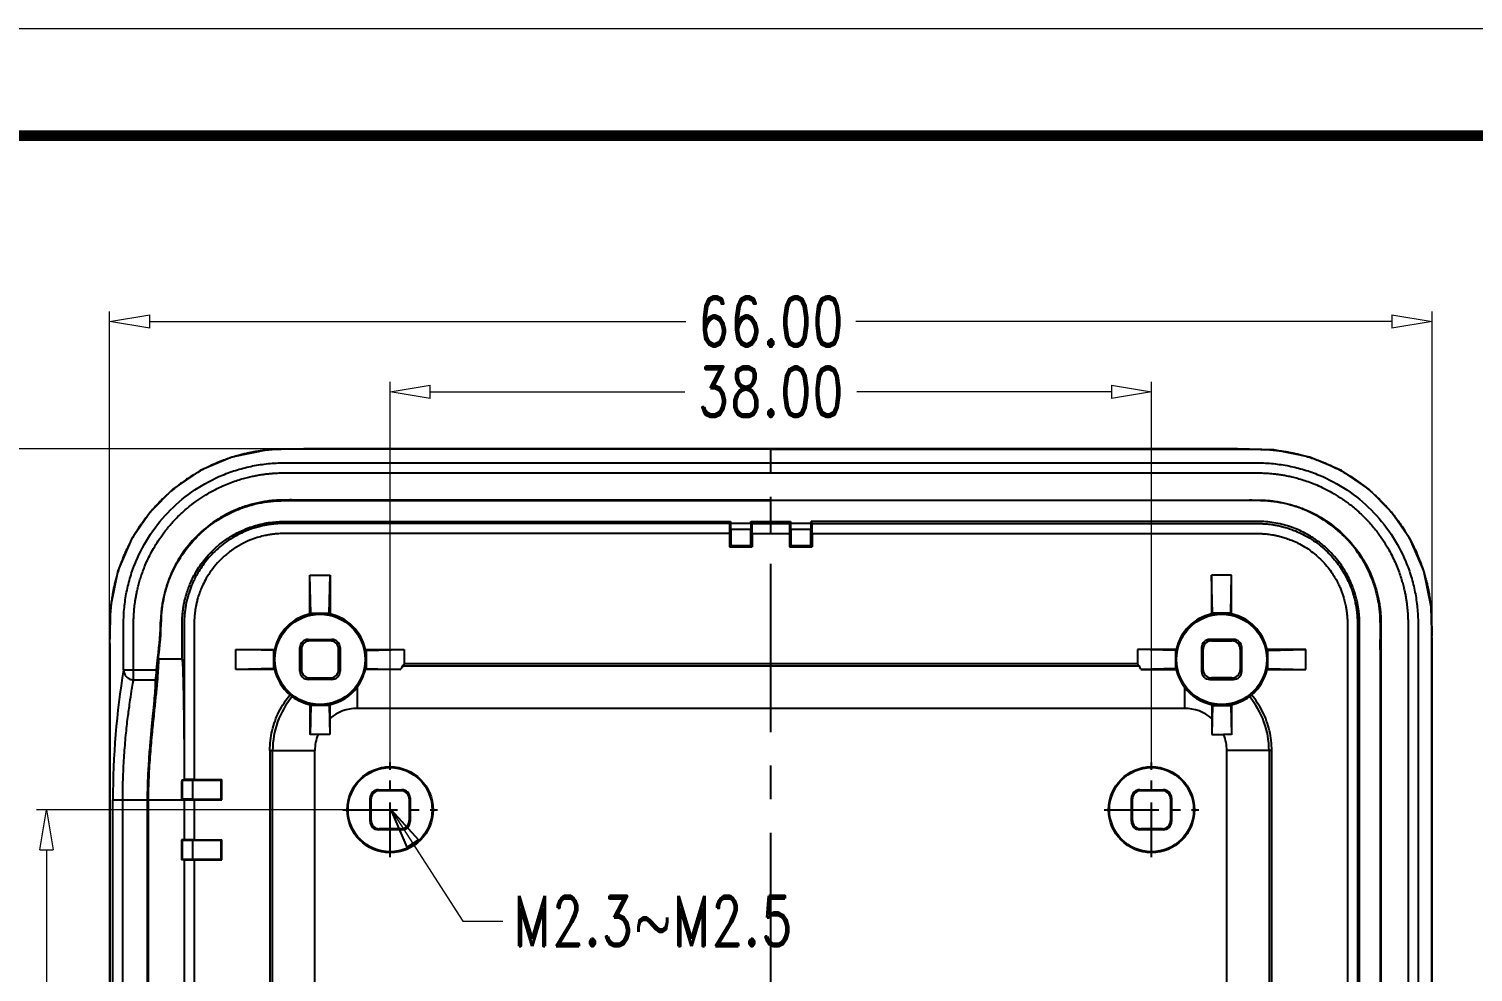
# Model space of a CAD drawing. Header units: millimetres. Extents: x 1884 to 2552, y 611 to 826.
# Drawn here: x 2024.7 to 2096.7, y 778.9 to 826 of the extents above; entities that cross this region are included whole.
import ezdxf

# ---------------------------------------------------------------- set-up
doc = ezdxf.new("R2010")
doc.units = ezdxf.units.MM
doc.linetypes.add('CENTER', pattern=[50.8, 31.75, -6.35, 6.35, -6.35])
doc.layers.add('dim', color=82, linetype='Continuous', lineweight=9)
doc.layers.add('from', color=7, linetype='Continuous', lineweight=13)
doc.styles.add('ROMAND', font='romand.shx', dxfattribs={"width": 0.75, "bigfont": 'gbcbig.shx'})
doc.dimstyles.new('YanXiu', dxfattribs={"dimtxt": 2.5, "dimasz": 2.2, "dimexe": 1, "dimexo": 0, "dimgap": 0.66, "dimtad": 0, "dimzin": 1, "dimdsep": 46, "dimtxsty": 'ROMAND', "dimblk": 'CLOSEDBLANK', "dimcen": 0, "dimclrd": 3, "dimclre": 3, "dimclrt": 7, "dimazin": 0, "dimtfac": 1, "dimtofl": 0, "dimtmove": 0, "dimatfit": 3, "dimldrblk": 'CLOSEDBLANK', "dimfxl": 1, "dimlwd": 5, "dimlwe": 5, "dimarcsym": 0})

# ---------------------------------------------------------------- blocks, each defined once
blk = doc.blocks.new('_ClosedBlank')
at = {"color": 0, "linetype": 'ByBlock', "lineweight": -2}
for p, q in [((-1, 0.167), (0, 0)), ((-1, 0.167), (-1, -0.167)), ((0, 0), (-1, -0.167))]:
    blk.add_line(p, q, dxfattribs=at)
blk = doc.blocks.new('*D29')
at = {"layer": 'Defpoints', "color": 0}
for p in [(3941.123, 788.222), (3926.326, 716.222), (3941.123, 716.222)]:
    blk.add_point(p, dxfattribs=at)
at = {"layer": 'dim', "color": 3, "lineweight": 5}
for p, q in [((3941.123, 788.222), (3925.826, 788.222)), ((3926.326, 786.222), (3926.326, 756.516)), ((3926.326, 718.222), (3926.326, 747.928)), ((3941.123, 716.222), (3925.826, 716.222))]:
    blk.add_line(p, q, dxfattribs=at)
at = {"layer": 'dim', "color": 3, "lineweight": 5, "xscale": 2, "yscale": 2, "zscale": 2}
for p, rotation in [((3926.326, 788.222), 90), ((3926.326, 716.222), 270)]:
    blk.add_blockref('_ClosedBlank', p, dxfattribs=dict(at, rotation=rotation))
at = {"layer": 'dim', "color": 7, "insert": (3926.326, 752.222), "char_height": 2.5, "attachment_point": 5, "rotation": 90, "style": 'ROMAND'}
blk.add_mtext('72.00', dxfattribs=at)
blk = doc.blocks.new('*D30')
at = {"layer": 'Defpoints', "color": 0}
for p in [(3939.182, 806.222), (3922.826, 698.222), (3939.182, 698.222)]:
    blk.add_point(p, dxfattribs=at)
at = {"layer": 'dim', "color": 3, "lineweight": 5}
for p, q in [((3939.182, 806.222), (3922.326, 806.222)), ((3922.826, 804.222), (3922.826, 757.275)), ((3922.826, 700.222), (3922.826, 747.169)), ((3939.182, 698.222), (3922.326, 698.222))]:
    blk.add_line(p, q, dxfattribs=at)
at = {"layer": 'dim', "color": 3, "lineweight": 5, "xscale": 2, "yscale": 2, "zscale": 2}
for p, rotation in [((3922.826, 806.222), 90), ((3922.826, 698.222), 270)]:
    blk.add_blockref('_ClosedBlank', p, dxfattribs=dict(at, rotation=rotation))
at = {"layer": 'dim', "color": 7, "insert": (3922.826, 752.222), "char_height": 2.5, "attachment_point": 5, "rotation": 90, "style": 'ROMAND'}
blk.add_mtext('108.00', dxfattribs=at)
blk = doc.blocks.new('*D31')
at = {"layer": 'Defpoints', "color": 0}
for p in [(3981.481, 809.076), (3943.481, 790.58), (3981.481, 790.58)]:
    blk.add_point(p, dxfattribs=at)
at = {"layer": 'dim', "color": 3, "lineweight": 5}
for p, q in [((3943.481, 790.58), (3943.481, 809.576)), ((3981.481, 790.58), (3981.481, 809.576)), ((3945.481, 809.076), (3958.187, 809.076)), ((3979.481, 809.076), (3966.775, 809.076))]:
    blk.add_line(p, q, dxfattribs=at)
at = {"layer": 'dim', "color": 3, "lineweight": 5, "xscale": 2, "yscale": 2, "zscale": 2, "rotation": 180}
blk.add_blockref('_ClosedBlank', (3943.481, 809.076), dxfattribs=at)
at = {"layer": 'dim', "color": 3, "lineweight": 5, "xscale": 2, "yscale": 2, "zscale": 2}
blk.add_blockref('_ClosedBlank', (3981.481, 809.076), dxfattribs=at)
at = {"layer": 'dim', "color": 7, "insert": (3962.481, 809.076), "char_height": 2.5, "attachment_point": 5, "style": 'ROMAND'}
blk.add_mtext('38.00', dxfattribs=at)
blk = doc.blocks.new('*D32')
at = {"layer": 'Defpoints', "color": 0}
for p in [(3995.481, 812.576), (3929.481, 796.521), (3995.481, 796.521)]:
    blk.add_point(p, dxfattribs=at)
at = {"layer": 'dim', "color": 3, "lineweight": 5}
for p, q in [((3929.481, 796.521), (3929.481, 813.076)), ((3995.481, 796.521), (3995.481, 813.076)), ((3931.481, 812.576), (3958.231, 812.576)), ((3993.481, 812.576), (3966.731, 812.576))]:
    blk.add_line(p, q, dxfattribs=at)
at = {"layer": 'dim', "color": 3, "lineweight": 5, "xscale": 2, "yscale": 2, "zscale": 2, "rotation": 180}
blk.add_blockref('_ClosedBlank', (3929.481, 812.576), dxfattribs=at)
at = {"layer": 'dim', "color": 3, "lineweight": 5, "xscale": 2, "yscale": 2, "zscale": 2}
blk.add_blockref('_ClosedBlank', (3995.481, 812.576), dxfattribs=at)
at = {"layer": 'dim', "color": 7, "insert": (3962.481, 812.576), "char_height": 2.5, "attachment_point": 5, "style": 'ROMAND'}
blk.add_mtext('66.00', dxfattribs=at)
blk = doc.blocks.new('*u33')
at = {"color": 7, "linetype": 'Continuous'}
for p, q in [((-23.299, 53.981), (-23.477, 53.981)), ((23.299, 54), (-23.299, 54)), ((-23.299, 54), (-23.299, 53.981)), ((0, 54), (0, 53.981)), ((0, 52.803), (0, 53.981)), ((23.299, 54), (23.299, 53.981)), ((23.299, 53.981), (23.477, 53.981)), ((0, 51.42), (0, 51.45)), ((-2.065, 49.778), (-2.065, 49.114)), ((-2.01, 50.38), (-2.061, 50.278)), ((-2.01, 50.38), (-2.01, 50.3)), ((-2.01, 50.3), (-0.99, 50.3)), ((-2.003, 50.285), (-2.01, 50.3)), ((-0.997, 50.285), (-2.003, 50.285)), ((-2, 49.98), (-2.003, 50.285)), ((-1, 49.98), (-2, 49.98)), ((-2, 49.98), (-2, 49.18)), ((-0.997, 50.285), (-1, 49.98)), ((-1, 49.18), (-1, 49.98)), ((-0.997, 50.285), (-0.99, 50.3)), ((-0.99, 50.38), (0.99, 50.38)), ((-0.939, 50.278), (-0.99, 50.38)), ((-0.99, 50.3), (-0.99, 50.38)), ((-0.939, 50.278), (0.939, 50.278)), ((-0.935, 49.778), (0.935, 49.778)), ((-0.935, 49.778), (-0.935, 49.114)), ((0, 49.778), (0, 50.38)), ((0.935, 49.778), (0.935, 49.114)), ((0.99, 50.38), (0.939, 50.278)), ((0.99, 50.38), (0.99, 50.3)), ((0.99, 50.3), (2.01, 50.3)), ((0.997, 50.285), (0.99, 50.3)), ((2.003, 50.285), (0.997, 50.285)), ((1, 49.98), (0.997, 50.285)), ((2, 49.98), (1, 49.98)), ((1, 49.98), (1, 49.18)), ((2.003, 50.285), (2, 49.98)), ((2, 49.18), (2, 49.98)), ((2.003, 50.285), (2.01, 50.3)), ((2.061, 50.278), (2.01, 50.38)), ((2.01, 50.3), (2.01, 50.38)), ((2.065, 49.778), (2.065, 49.114)), ((-2, 49.18), (-2.065, 49.114)), ((-2.065, 49.114), (-0.935, 49.114)), ((-2, 49.18), (-1, 49.18)), ((-1, 49.18), (-0.935, 49.114)), ((1, 49.18), (0.935, 49.114)), ((0.935, 49.114), (2.065, 49.114)), ((1, 49.18), (2, 49.18)), ((2, 49.18), (2.065, 49.114)), ((-23, 47.694), (-22, 47.694)), ((-23, 45.767), (-23, 47.694)), ((-22.952, 45.8), (-23, 47.694)), ((-22.048, 45.8), (-22, 47.694)), ((-22, 47.694), (-22, 45.767)), ((23, 47.694), (22, 47.694)), ((22, 47.694), (22, 45.767)), ((22.048, 45.8), (22, 47.694)), ((22.952, 45.8), (23, 47.694)), ((23, 45.767), (23, 47.694)), ((-22.952, 45.8), (-22.048, 45.8)), ((-22.952, 45.728), (-22.952, 45.8)), ((-22.048, 45.8), (-22.048, 45.728)), ((22.952, 45.8), (22.048, 45.8)), ((22.048, 45.8), (22.048, 45.728)), ((22.952, 45.728), (22.952, 45.8)), ((-33, 44.299), (-32.981, 44.299)), ((-33, 44.299), (-33, -44.299)), ((-26.694, 44), (-24.767, 44)), ((-24.8, 43.952), (-26.694, 44)), ((-26.694, 43), (-26.694, 44)), ((-23.5, 44.089), (-23.424, 44.013)), ((-23.5, 42.911), (-23.5, 44.089)), ((-23.424, 44.013), (-23.424, 42.987)), ((-23.089, 44.5), (-21.911, 44.5)), ((-23.089, 44.5), (-23.013, 44.424)), ((-21.987, 44.424), (-23.013, 44.424)), ((-21.987, 44.424), (-21.911, 44.5)), ((-21.576, 44.013), (-21.5, 44.089)), ((-21.576, 42.987), (-21.576, 44.013)), ((-21.5, 44.089), (-21.5, 42.911)), ((-20.233, 44), (-18.306, 44)), ((-20.2, 43.952), (-18.306, 44)), ((-18.306, 44), (-18.306, 43.3)), ((20.2, 43.952), (18.306, 44)), ((20.233, 44), (18.306, 44)), ((18.306, 44), (18.306, 43.3)), ((21.576, 44.013), (21.5, 44.089)), ((21.5, 44.089), (21.5, 42.911)), ((21.576, 42.987), (21.576, 44.013)), ((21.987, 44.424), (21.911, 44.5)), ((23.089, 44.5), (21.911, 44.5)), ((21.987, 44.424), (23.013, 44.424)), ((23.089, 44.5), (23.013, 44.424)), ((23.5, 44.089), (23.424, 44.013)), ((23.424, 44.013), (23.424, 42.987)), ((23.5, 42.911), (23.5, 44.089)), ((26.694, 44), (24.767, 44)), ((24.8, 43.952), (26.694, 44)), ((26.694, 43), (26.694, 44)), ((33, 44.299), (32.981, 44.299)), ((33, -44.299), (33, 44.299)), ((-29.38, 43.506), (-30.568, 43.506)), ((-24.8, 43.952), (-24.728, 43.952)), ((-24.8, 43.048), (-24.8, 43.952)), ((-20.272, 43.952), (-20.2, 43.952)), ((-20.2, 43.952), (-20.2, 43.048)), ((-18.306, 43.3), (18.306, 43.3)), ((0, 43.164), (0, 43.3)), ((20.272, 43.952), (20.2, 43.952)), ((20.2, 43.952), (20.2, 43.048)), ((24.8, 43.952), (24.728, 43.952)), ((24.8, 43.048), (24.8, 43.952)), ((-32.303, 42.981), (-30.661, 42.981)), ((-31.803, 42.482), (-31.803, 42.981)), ((-24.8, 43.048), (-26.694, 43)), ((-24.767, 43), (-26.694, 43)), ((-24.728, 43.048), (-24.8, 43.048)), ((-23.424, 42.987), (-23.5, 42.911)), ((-23.013, 42.576), (-23.089, 42.5)), ((-23.013, 42.576), (-21.987, 42.576)), ((-21.987, 42.576), (-21.911, 42.5)), ((-21.576, 42.987), (-21.5, 42.911)), ((-20.2, 43.048), (-20.272, 43.048)), ((-18.461, 43.004), (-20.236, 43.004)), ((-20.2, 43.048), (-18.461, 43.004)), ((-18.395, 43.164), (-18.309, 43.164)), ((18.395, 43.164), (-18.309, 43.164)), ((20.2, 43.048), (18.461, 43.004)), ((18.461, 43.004), (20.236, 43.004)), ((20.2, 43.048), (20.272, 43.048)), ((21.576, 42.987), (21.5, 42.911)), ((21.987, 42.576), (21.911, 42.5)), ((23.013, 42.576), (21.987, 42.576)), ((23.013, 42.576), (23.089, 42.5)), ((23.424, 42.987), (23.5, 42.911)), ((24.728, 43.048), (24.8, 43.048)), ((24.767, 43), (26.694, 43)), ((24.8, 43.048), (26.694, 43)), ((-31.803, 42.482), (-30.711, 42.482)), ((-21.911, 42.5), (-23.089, 42.5)), ((-20.65, 42.113), (-20.65, 41.058)), ((20.65, 42.113), (20.65, 41.058)), ((21.911, 42.5), (23.089, 42.5)), ((-22.952, 41.272), (-22.991, 41.24)), ((-22.952, 41.2), (-22.989, 39.745)), ((-22.952, 41.2), (-22.952, 41.272)), ((-22.048, 41.2), (-22.952, 41.2)), ((-22.011, 41.242), (-22.048, 41.272)), ((-22.048, 41.272), (-22.048, 41.2)), ((-22.048, 41.2), (-22.011, 39.754)), ((22.011, 41.242), (22.048, 41.272)), ((22.048, 41.2), (22.011, 39.754)), ((22.048, 41.272), (22.048, 41.2)), ((22.048, 41.2), (22.952, 41.2)), ((22.952, 41.272), (22.991, 41.24)), ((22.952, 41.2), (22.952, 41.272)), ((22.952, 41.2), (22.989, 39.745)), ((-22.011, 40.559), (-22.011, 39.754)), ((20.65, 41.058), (-20.65, 41.058)), ((22.011, 40.559), (22.011, 39.754)), ((-22.011, 39.754), (-22.598, 39.754)), ((22.011, 39.754), (22.598, 39.754)), ((-25, 38.95), (-22.758, 38.95)), ((-25, 38.95), (-25, -38.95)), ((-24.864, -38.95), (-24.864, 38.95)), ((-22.758, -38.95), (-22.758, 38.95)), ((25, 38.95), (22.758, 38.95)), ((22.758, -38.95), (22.758, 38.95)), ((24.864, 38.95), (24.864, -38.95)), ((25, -38.95), (25, 38.95)), ((-29.403, 37.499), (-29.277, 37.499)), ((-29.379, 37.474), (-29.403, 37.499)), ((-28.778, 37.507), (-27.398, 37.507)), ((-27.44, 37.465), (-27.398, 37.507)), ((-27.398, 36.493), (-27.398, 37.507)), ((-29.379, 37.474), (-28.87, 37.465)), ((-29.379, 37.474), (-29.379, 36.526)), ((-27.44, 37.465), (-28.87, 37.465)), ((-28.87, 37.465), (-28.87, 36.535)), ((-27.44, 36.535), (-27.44, 37.465)), ((-19.589, 37), (-18.411, 37)), ((-19.541, 36.952), (-19.589, 37)), ((-19.541, 36.952), (-18.459, 36.952)), ((-18.459, 36.952), (-18.411, 37)), ((18.459, 36.952), (18.411, 37)), ((18.411, 37), (19.589, 37)), ((18.459, 36.952), (19.541, 36.952)), ((19.541, 36.952), (19.589, 37)), ((-32.837, -36.5), (-32.837, 36.5)), ((-32.837, 36.5), (-29.268, 36.5)), ((-32.344, -36.5), (-32.344, 36.5)), ((-31.105, -36.5), (-31.105, 36.5)), ((-31.076, 36.5), (-31.076, -36.5)), ((-29.379, 36.526), (-29.405, 36.5)), ((-28.87, 36.535), (-29.379, 36.526)), ((-29.268, 34.5), (-29.268, 36.5)), ((-28.87, 36.535), (-27.44, 36.535)), ((-28.778, 36.493), (-28.778, 34.507)), ((-28.778, 36.493), (-27.398, 36.493)), ((-27.44, 36.535), (-27.398, 36.493)), ((-19.952, 36.541), (-20, 36.589)), ((-20, 35.411), (-20, 36.589)), ((-19.952, 35.459), (-19.952, 36.541)), ((-18.048, 36.541), (-18, 36.589)), ((-18.048, 36.541), (-18.048, 35.459)), ((-18, 36.589), (-18, 35.411)), ((18.048, 36.541), (18, 36.589)), ((18, 35.411), (18, 36.589)), ((18.048, 35.459), (18.048, 36.541)), ((19.952, 36.541), (20, 36.589)), ((19.952, 36.541), (19.952, 35.459)), ((20, 36.589), (20, 35.411)), ((-19.952, 35.459), (-20, 35.411)), ((-18.048, 35.459), (-18, 35.411)), ((18.048, 35.459), (18, 35.411)), ((19.952, 35.459), (20, 35.411)), ((-19.541, 35.048), (-19.589, 35)), ((-18.411, 35), (-19.589, 35)), ((-18.459, 35.048), (-19.541, 35.048)), ((-18.459, 35.048), (-18.411, 35)), ((18.459, 35.048), (18.411, 35)), ((19.589, 35), (18.411, 35)), ((19.541, 35.048), (18.459, 35.048)), ((19.541, 35.048), (19.589, 35)), ((-29.268, 34.5), (-29.405, 34.5)), ((-29.379, 34.474), (-29.405, 34.5)), ((-29.405, 34.5), (-29.405, 33.5)), ((-29.379, 34.474), (-28.87, 34.465)), ((-29.379, 34.474), (-29.379, 33.526)), ((-27.44, 34.465), (-28.87, 34.465)), ((-28.87, 34.465), (-28.87, 33.535)), ((-28.778, 34.507), (-27.398, 34.507)), ((-27.44, 34.465), (-27.398, 34.507)), ((-27.44, 33.535), (-27.44, 34.465)), ((-27.398, 33.493), (-27.398, 34.507)), ((-29.379, 33.526), (-29.405, 33.5)), ((-29.268, 33.5), (-29.405, 33.5)), ((-28.87, 33.535), (-29.379, 33.526)), ((-29.268, 2), (-29.268, 33.5)), ((-28.87, 33.535), (-27.44, 33.535)), ((-28.778, 33.493), (-28.778, 2.007)), ((-28.778, 33.493), (-27.398, 33.493)), ((-27.44, 33.535), (-27.398, 33.493))]:
    blk.add_line(p, q, dxfattribs=at)
at = {"color": 1, "linetype": 'CENTER', "ltscale": 0.263997}
blk.add_line((0, -54), (0, 54), dxfattribs=at)
at = {"color": 1, "linetype": 'CENTER', "ltscale": 0.085745}
for p, q in [((-19, 33.642), (-19, 38.358)), ((19, 33.642), (19, 38.358)), ((-21.358, 36), (-16.642, 36)), ((16.642, 36), (21.358, 36))]:
    blk.add_line(p, q, dxfattribs=at)
at = {"color": 7, "linetype": 'Continuous'}
for points in [[(-23.299, 54), (-25.102, 53.96), (-26.905, 53.594), (-28.481, 52.918), (-29.839, 51.995), (-30.984, 50.851), (-31.911, 49.495), (-32.589, 47.921), (-32.958, 46.118), (-33, 44.299)], [(33, 44.299), (32.958, 46.118), (32.589, 47.921), (31.911, 49.495), (30.984, 50.851), (29.839, 51.995), (28.481, 52.918), (26.905, 53.594), (25.102, 53.96), (23.299, 54)]]:
    blk.add_lwpolyline(points, dxfattribs=at)
for centre, radius in [((-22.5, 43.5), 2.25), ((22.5, 43.5), 2.25), ((-19, 36), 2.144), ((-19, 36), 2.1), ((19, 36), 2.144), ((19, 36), 2.1)]:
    blk.add_circle(centre, radius, dxfattribs=at)
for centre, radius, start, end in [((-50.428, 46.032), 19.989, 353.01088, 358.44395), ((-50.408, 46.021), 19.998, 352.77485, 358.46531), ((-22.5, 43.5), 2.322, 102.43738, 167.56262), ((-27.563, 40.088), 7.285, 50.73454, 51.22043), ((-22.5, 43.5), 2.274, 78.53274, 101.46726), ((-17.421, 40.068), 7.311, 128.78042, 129.26462), ((-22.5, 43.5), 2.322, 12.43738, 77.56262), ((22.5, 43.5), 2.322, 102.43738, 167.56262), ((17.421, 40.068), 7.311, 50.73538, 51.21958), ((22.5, 43.5), 2.274, 78.53274, 101.46726), ((27.563, 40.088), 7.285, 128.77957, 129.26546), ((22.5, 43.5), 2.322, 12.43738, 77.56262), ((-133.22, 44.335), 100.239, 359.97938, 0.09856), ((-19.068, 48.579), 7.311, 218.78042, 219.26462), ((-25.912, 48.563), 7.285, 320.73454, 321.22043), ((25.912, 48.563), 7.285, 218.77957, 219.26546), ((19.068, 48.579), 7.311, 320.73538, 321.21958), ((133.22, 44.335), 100.239, 179.90144, 180.02062), ((-107.262, 52.369), 77.174, 353.01264, 353.47562), ((-22.5, 43.5), 2.274, 168.53274, 191.46726), ((-22.5, 43.5), 2.274, 348.53274, 11.46726), ((22.5, 43.5), 2.274, 168.53274, 191.46726), ((22.5, 43.5), 2.274, 348.53274, 11.46726), ((7.397, 36.445), 40.234, 170.65131, 179.92119), ((-19.088, 38.437), 7.285, 140.73454, 141.22043), ((-22.5, 43.5), 2.322, 192.43738, 229.8056), ((-22.523, 43.525), 2.345, 322.99, 347.16683), ((-25.924, 38.428), 7.3, 38.81942, 39.26489), ((25.924, 38.428), 7.3, 140.73511, 141.18058), ((22.523, 43.525), 2.345, 192.83317, 217.01), ((22.5, 43.5), 2.322, 310.1944, 347.56262), ((19.088, 38.437), 7.285, 38.77957, 39.26546), ((-22.504, 43.51), 2.322, 282.27208, 323.0055), ((22.504, 43.51), 2.322, 216.9945, 257.72792), ((-20.65, 38.95), 4.214, 140.26415, 180), ((-22.496, 43.547), 2.359, 233.77236, 257.89352), ((-566.016, 39.719), 543.027, 0.00277, 0.1605), ((-22.5, 43.5), 2.274, 258.53274, 281.46726), ((22.5, 43.5), 2.274, 258.53274, 281.46726), ((566.016, 39.719), 543.027, 179.8395, 179.99723), ((22.496, 43.547), 2.359, 282.10647, 306.22764), ((20.65, 38.95), 4.214, 0, 39.73585), ((-20.65, 38.95), 2.108, 90, 130.23356), ((20.65, 38.95), 2.108, 49.76644, 90), ((-22.6, 30.961), 8.793, 89.98651, 92.53218), ((-20.65, 38.95), 2.108, 157.57883, 180), ((20.65, 38.95), 2.108, 0, 22.42117), ((22.6, 30.961), 8.793, 87.46782, 90.01349), ((-4.099, 37.713), 25.179, 180.17765, 180.48718)]:
    blk.add_arc(centre, radius, start, end, dxfattribs=at)
for centre, major_axis, ratio, start_param, end_param in [((-23.088, 44.088), (-0.291, 0.291), 0.999924, -0.78536, 0.78536), ((-23.013, 44.013), (-0.291, 0.291), 0.999924, -0.78536, 0.78536), ((-21.987, 44.013), (0.291, 0.291), 0.999924, -0.78536, 0.78536), ((-21.912, 44.088), (-0.291, -0.291), 0.999924, 2.356233, 3.926953), ((21.912, 44.088), (-0.291, 0.291), 0.999924, -0.78536, 0.78536), ((21.987, 44.013), (0.291, -0.291), 0.999924, 2.356233, 3.926953), ((23.013, 44.013), (0.291, 0.291), 0.999924, -0.78536, 0.78536), ((23.088, 44.088), (0.291, 0.291), 0.999924, -0.78536, 0.78536), ((-23.088, 42.912), (0.291, 0.291), 0.999924, 2.356233, 3.926953), ((-23.013, 42.987), (0.291, 0.291), 0.999924, -3.926953, -2.356233), ((-21.987, 42.987), (-0.291, 0.291), 0.999924, -3.926953, -2.356233), ((-21.912, 42.912), (-0.291, 0.291), 0.999924, 2.356233, 3.926953), ((-17.841, 41.058), (0, 2.65), 0.344328, 0.652125, 0.745959), ((17.841, 41.058), (0, 2.65), 0.344328, -0.745959, -0.652125), ((21.912, 42.912), (0.291, 0.291), 0.999924, -3.926953, -2.356233), ((21.987, 42.987), (0.291, 0.291), 0.999924, 2.356233, 3.926953), ((23.013, 42.987), (-0.291, 0.291), 0.999924, 2.356233, 3.926953), ((23.088, 42.912), (-0.291, 0.291), 0.999924, -3.926953, -2.356233), ((-29.281, 36.5), (0, 7.1), 0.017455, 1.429657, 1.570796), ((-19.588, 36.588), (-0.291, 0.291), 0.999924, -0.78536, 0.78536), ((-19.54, 36.54), (0.291, -0.291), 0.999924, 2.356233, 3.926953), ((-18.46, 36.54), (-0.291, -0.291), 0.999924, 2.356233, 3.926953), ((-18.412, 36.588), (0.291, 0.291), 0.999924, -0.78536, 0.78536), ((18.412, 36.588), (-0.291, 0.291), 0.999924, -0.78536, 0.78536), ((18.46, 36.54), (0.291, -0.291), 0.999924, 2.356233, 3.926953), ((19.54, 36.54), (-0.291, -0.291), 0.999924, 2.356233, 3.926953), ((19.588, 36.588), (0.291, 0.291), 0.999924, -0.78536, 0.78536), ((-19.588, 35.412), (0.291, 0.291), 0.999924, -3.926953, -2.356233), ((-19.54, 35.46), (0.291, 0.291), 0.999924, 2.356233, 3.926953), ((-18.46, 35.46), (-0.291, 0.291), 0.999924, 2.356233, 3.926953), ((-18.412, 35.412), (-0.291, 0.291), 0.999924, -3.926953, -2.356233), ((18.412, 35.412), (0.291, 0.291), 0.999924, -3.926953, -2.356233), ((18.46, 35.46), (0.291, 0.291), 0.999924, 2.356233, 3.926953), ((19.54, 35.46), (-0.291, 0.291), 0.999924, 2.356233, 3.926953), ((19.588, 35.412), (-0.291, 0.291), 0.999924, -3.926953, -2.356233)]:
    blk.add_ellipse(centre, major_axis=major_axis, ratio=ratio, start_param=start_param, end_param=end_param, dxfattribs=at)
for points, start_tangent, end_tangent in [([(-24.118, 53.982), (-24.19, 53.981), (-24.371, 53.979), (-24.55, 53.975), (-24.728, 53.968), (-24.902, 53.958), (-25.072, 53.944), (-25.247, 53.926), (-25.429, 53.904), (-25.614, 53.878), (-25.803, 53.846), (-26.003, 53.808), (-26.219, 53.761), (-26.458, 53.703), (-26.72, 53.631), (-27.005, 53.542), (-27.313, 53.433), (-27.646, 53.302), (-28.004, 53.142), (-28.387, 52.948), (-28.805, 52.709), (-29.269, 52.406), (-29.766, 52.03), (-30.256, 51.601), (-30.707, 51.142), (-31.106, 50.673), (-31.446, 50.212), (-31.726, 49.777), (-31.956, 49.373), (-32.144, 48.999), (-32.299, 48.651), (-32.428, 48.328), (-32.534, 48.028), (-32.622, 47.751), (-32.693, 47.496), (-32.751, 47.264), (-32.798, 47.053), (-32.835, 46.863), (-32.864, 46.697), (-32.887, 46.55), (-32.906, 46.416), (-32.922, 46.289), (-32.935, 46.162), (-32.947, 46.034), (-32.957, 45.906), (-32.966, 45.776), (-32.972, 45.645), (-32.976, 45.516), (-32.979, 45.389), (-32.981, 45.265), (-32.982, 45.14), (-32.982, 45.089)], (-0.999986, -0.00527), (-0.003936, -0.999992)), ([(-23.477, 53.981), (-23.654, 53.982), (-23.831, 53.982), (-24.009, 53.982), (-24.118, 53.982)], (-0.999998, 0.001982), (-0.999986, -0.00527)), ([(0, 53.981), (-6.075, 53.981), (-9.113, 53.981), (-12.15, 53.981), (-15.188, 53.981), (-18.225, 53.981), (-19.744, 53.981), (-21.262, 53.981), (-22.782, 53.981), (-23.299, 53.981)], (-1, 0), (-1, 0.000397)), ([(0, 53.981), (6.075, 53.981), (9.112, 53.981), (12.15, 53.981), (15.188, 53.981), (18.225, 53.981), (19.744, 53.981), (21.262, 53.981), (22.782, 53.981), (23.299, 53.981)], (1, 0), (1, 0.000397)), ([(23.477, 53.981), (23.654, 53.982), (23.831, 53.982), (24.009, 53.982), (24.118, 53.982)], (0.999998, 0.001982), (0.999986, -0.00527)), ([(24.118, 53.982), (24.19, 53.981), (24.371, 53.979), (24.55, 53.975), (24.728, 53.968), (24.902, 53.958), (25.072, 53.944), (25.247, 53.926), (25.429, 53.904), (25.614, 53.878), (25.803, 53.846), (26.003, 53.808), (26.219, 53.761), (26.458, 53.703), (26.72, 53.631), (27.005, 53.542), (27.313, 53.433), (27.646, 53.302), (28.004, 53.142), (28.387, 52.948), (28.805, 52.709), (29.269, 52.406), (29.766, 52.03), (30.256, 51.601), (30.707, 51.142), (31.106, 50.673), (31.446, 50.212), (31.726, 49.777), (31.956, 49.373), (32.144, 48.999), (32.299, 48.651), (32.428, 48.328), (32.534, 48.028), (32.622, 47.751), (32.693, 47.496), (32.751, 47.264), (32.798, 47.053), (32.835, 46.863), (32.864, 46.697), (32.887, 46.55), (32.906, 46.416), (32.922, 46.289), (32.935, 46.162), (32.947, 46.034), (32.957, 45.906), (32.966, 45.776), (32.972, 45.645), (32.976, 45.516), (32.979, 45.389), (32.981, 45.265), (32.982, 45.14), (32.982, 45.089)], (0.999986, -0.00527), (0.003936, -0.999992)), ([(-32.303, 42.98), (-32.303, 43.884), (-32.303, 44.592), (-32.303, 45.3), (-32.294, 45.693), (-32.265, 46.084), (-32.149, 46.861), (-31.959, 47.623), (-31.694, 48.363), (-30.954, 49.746), (-29.959, 50.959), (-28.746, 51.954), (-27.363, 52.694), (-26.623, 52.959), (-25.861, 53.149), (-25.084, 53.265), (-24.693, 53.294), (-24.3, 53.303), (-23.541, 53.303), (-22.781, 53.303), (-21.262, 53.303), (-19.744, 53.303), (-18.225, 53.303), (-15.188, 53.303), (-12.15, 53.303), (-9.113, 53.303), (-6.075, 53.303), (0, 53.303)], (-0.000277, 1), (1, 0)), ([(-31.803, 42.981), (-31.803, 43.27), (-31.803, 43.539), (-31.803, 43.793), (-31.803, 44.033), (-31.803, 44.258), (-31.803, 44.465), (-31.803, 44.657), (-31.804, 44.847), (-31.804, 45.04), (-31.804, 45.233), (-31.802, 45.422), (-31.797, 45.607), (-31.788, 45.783), (-31.775, 45.95), (-31.759, 46.11), (-31.74, 46.268), (-31.718, 46.427), (-31.691, 46.595), (-31.657, 46.776), (-31.613, 46.979), (-31.557, 47.206), (-31.485, 47.463), (-31.393, 47.746), (-31.282, 48.047), (-31.151, 48.359), (-30.994, 48.688), (-30.805, 49.039), (-30.574, 49.416), (-30.289, 49.82), (-29.94, 50.249), (-29.537, 50.673), (-29.117, 51.052), (-28.704, 51.375), (-28.3, 51.648), (-27.909, 51.878), (-27.533, 52.071), (-27.175, 52.231), (-26.842, 52.359), (-26.536, 52.462), (-26.253, 52.545), (-25.995, 52.609), (-25.758, 52.66), (-25.542, 52.7), (-25.343, 52.73), (-25.157, 52.754), (-24.978, 52.773), (-24.802, 52.787), (-24.627, 52.796), (-24.45, 52.801), (-24.273, 52.803), (-24.095, 52.804), (-23.902, 52.804), (-23.685, 52.804), (-23.447, 52.803), (-23.189, 52.803), (-22.911, 52.803), (-22.609, 52.803), (-22.279, 52.803), (-21.916, 52.803), (-21.51, 52.803), (-21.051, 52.803), (-20.541, 52.803), (-19.988, 52.803), (-19.393, 52.803), (-18.749, 52.803), (-18.052, 52.803), (-17.302, 52.803), (-16.497, 52.803), (-15.631, 52.803), (-14.698, 52.803), (-13.688, 52.803), (-12.595, 52.803), (-11.412, 52.803), (-10.133, 52.803), (-8.752, 52.803), (-7.26, 52.803), (-5.648, 52.803), (-3.906, 52.803), (-2.025, 52.803), (0, 52.803)], (-0.000277, 1), (1, 0)), ([(0, 53.303), (6.075, 53.303), (9.112, 53.303), (12.15, 53.303), (15.188, 53.303), (18.225, 53.303), (19.744, 53.303), (21.262, 53.303), (22.781, 53.303), (23.541, 53.303), (24.3, 53.303), (24.693, 53.294), (25.084, 53.265), (25.861, 53.149), (26.623, 52.959), (27.363, 52.694), (28.746, 51.954), (29.959, 50.959), (30.954, 49.746), (31.694, 48.363), (31.959, 47.623), (32.149, 46.861), (32.265, 46.084), (32.294, 45.693), (32.303, 45.3), (32.303, 44.592), (32.303, 43.884), (32.303, 42.469), (32.303, 41.053), (32.303, 39.637), (32.303, 36.806), (32.303, 33.975), (32.303, 31.144), (32.303, 28.312), (32.303, 22.65), (32.303, 16.987), (32.303, 11.325), (32.303, 0), (32.303, -11.325), (32.303, -16.988), (32.303, -22.65), (32.303, -28.313), (32.303, -31.144), (32.303, -33.975), (32.303, -36.806), (32.303, -39.637), (32.303, -41.053), (32.303, -42.469), (32.303, -43.884), (32.303, -44.592), (32.303, -45.3), (32.294, -45.693), (32.265, -46.084), (32.149, -46.861), (31.959, -47.623), (31.694, -48.363), (30.954, -49.746), (29.959, -50.959), (28.746, -51.954), (27.363, -52.694), (26.623, -52.959), (25.861, -53.149), (25.084, -53.265), (24.693, -53.294), (24.3, -53.303), (23.541, -53.303), (22.781, -53.303), (21.262, -53.303), (19.744, -53.303), (18.225, -53.303), (15.188, -53.303), (12.15, -53.303), (9.112, -53.303), (6.075, -53.303), (0, -53.303)], (1, 0), (-1, 0)), ([(0, 52.803), (2.014, 52.803), (3.882, 52.803), (5.614, 52.803), (7.221, 52.803), (8.711, 52.803), (10.093, 52.803), (11.376, 52.803), (12.564, 52.803), (13.666, 52.803), (14.685, 52.803), (15.63, 52.803), (16.509, 52.803), (17.33, 52.803), (18.096, 52.803), (18.807, 52.803), (19.464, 52.803), (20.074, 52.803), (20.641, 52.803), (21.161, 52.803), (21.622, 52.803), (22.029, 52.803), (22.393, 52.803), (22.719, 52.803), (23.014, 52.803), (23.281, 52.803), (23.526, 52.803), (23.751, 52.804), (23.953, 52.804), (24.141, 52.804), (24.329, 52.803), (24.506, 52.8), (24.67, 52.794), (24.826, 52.785), (24.983, 52.772), (25.147, 52.755), (25.327, 52.732), (25.528, 52.702), (25.757, 52.66), (26.011, 52.606), (26.285, 52.536), (26.58, 52.449), (26.898, 52.339), (27.245, 52.201), (27.614, 52.032), (28.007, 51.823), (28.426, 51.567), (28.871, 51.25), (29.341, 50.857), (29.823, 50.379), (30.223, 49.906), (30.539, 49.468), (30.791, 49.064), (30.992, 48.693), (31.157, 48.347), (31.294, 48.017), (31.409, 47.7), (31.5, 47.41), (31.571, 47.152), (31.626, 46.922), (31.668, 46.719), (31.7, 46.538), (31.726, 46.371), (31.748, 46.211), (31.765, 46.051), (31.78, 45.888), (31.792, 45.719), (31.799, 45.545), (31.802, 45.367), (31.804, 45.177), (31.804, 44.965), (31.804, 44.722), (31.803, 44.444), (31.803, 44.136), (31.803, 43.805), (31.803, 43.451), (31.803, 43.068), (31.803, 42.65), (31.803, 42.192), (31.803, 41.688), (31.803, 41.137), (31.803, 40.543), (31.803, 39.904), (31.803, 39.213), (31.803, 38.466), (31.803, 37.662), (31.803, 36.799), (31.803, 35.873), (31.803, 34.874), (31.803, 33.796), (31.803, 32.631), (31.803, 31.375), (31.803, 30.021), (31.803, 28.56), (31.803, 26.986), (31.803, 25.289), (31.803, 23.459), (31.803, 21.487), (31.803, 19.361), (31.803, 17.069), (31.803, 14.599), (31.803, 11.936), (31.803, 9.066), (31.803, 5.973), (31.803, 2.638), (31.803, -0.954), (31.803, -4.83), (31.803, -8.776), (31.803, -12.329), (31.803, -15.439), (31.803, -18.207), (31.803, -20.678), (31.803, -22.9), (31.803, -24.904), (31.803, -26.719), (31.803, -28.367), (31.803, -29.866), (31.803, -31.235), (31.803, -32.486), (31.803, -33.629), (31.803, -34.676), (31.803, -35.636), (31.803, -36.518), (31.803, -37.331), (31.803, -38.084), (31.803, -38.782), (31.803, -39.425), (31.803, -40.017), (31.803, -40.562), (31.803, -41.067), (31.803, -41.537), (31.803, -41.968), (31.803, -42.359), (31.803, -42.716), (31.803, -43.041), (31.803, -43.34), (31.803, -43.616), (31.803, -43.875), (31.803, -44.12), (31.803, -44.351), (31.803, -44.562), (31.804, -44.753), (31.804, -44.944), (31.804, -45.139), (31.803, -45.333), (31.799, -45.523), (31.792, -45.709), (31.78, -45.887), (31.765, -46.054), (31.747, -46.215), (31.726, -46.373), (31.701, -46.533), (31.671, -46.703), (31.633, -46.887), (31.586, -47.092), (31.526, -47.321), (31.449, -47.577), (31.352, -47.862), (31.236, -48.162), (31.1, -48.472), (30.939, -48.796), (30.746, -49.14), (30.512, -49.508), (30.229, -49.899), (29.883, -50.312), (29.465, -50.742), (29.027, -51.127), (28.595, -51.452), (28.176, -51.725), (27.771, -51.952), (27.384, -52.14), (27.015, -52.295), (26.675, -52.417), (26.364, -52.514), (26.079, -52.589), (25.821, -52.647), (25.586, -52.692), (25.373, -52.726), (25.177, -52.752), (24.993, -52.771), (24.815, -52.786), (24.639, -52.795), (24.461, -52.801), (24.281, -52.803), (24.104, -52.804), (23.921, -52.804), (23.717, -52.804), (23.489, -52.803), (23.243, -52.803), (22.978, -52.803), (22.691, -52.803), (22.38, -52.803), (22.042, -52.803), (21.671, -52.803), (21.256, -52.803), (20.787, -52.803), (20.268, -52.803), (19.712, -52.803), (19.113, -52.803), (18.466, -52.803), (17.767, -52.803), (17.015, -52.803), (16.212, -52.803), (15.35, -52.803), (14.422, -52.803), (13.421, -52.803), (12.339, -52.803), (11.171, -52.803), (9.912, -52.803), (8.554, -52.803), (7.091, -52.803), (5.513, -52.803), (3.812, -52.803), (1.977, -52.803), (0, -52.803)], (1, 0), (-1, 0)), ([(0, 51.45), (-6.075, 51.45), (-9.113, 51.45), (-12.15, 51.45), (-15.187, 51.45), (-18.225, 51.45), (-19.744, 51.45), (-21.263, 51.45), (-22.78, 51.45), (-23.546, 51.45), (-24.283, 51.45), (-24.454, 51.447), (-24.606, 51.442), (-24.752, 51.434), (-24.901, 51.421), (-25.203, 51.383), (-25.5, 51.332), (-26.085, 51.185), (-26.653, 50.982), (-27.717, 50.414), (-28.649, 49.649), (-29.414, 48.717), (-29.982, 47.653), (-30.185, 47.085), (-30.332, 46.5), (-30.383, 46.203), (-30.421, 45.901), (-30.434, 45.752), (-30.442, 45.606), (-30.447, 45.489)], (-1, 0), (-0.027174, -0.999631)), ([(-30.417, 45.486), (-30.412, 45.605), (-30.404, 45.75), (-30.391, 45.898), (-30.354, 46.198), (-30.302, 46.494), (-30.156, 47.076), (-29.954, 47.642), (-29.388, 48.7), (-28.627, 49.627), (-27.7, 50.388), (-26.642, 50.954), (-26.076, 51.156), (-25.494, 51.302), (-25.198, 51.354), (-24.898, 51.391), (-24.75, 51.404), (-24.605, 51.412), (-24.453, 51.417), (-24.282, 51.42), (-23.546, 51.42), (-22.78, 51.42), (-21.263, 51.42), (-19.744, 51.42), (-18.225, 51.42), (-15.187, 51.42), (-12.15, 51.42), (-9.113, 51.42), (-6.075, 51.42), (0, 51.42)], (0.026789, 0.999641), (1, 0)), ([(0, 51.45), (6.075, 51.45), (9.112, 51.45), (12.15, 51.45), (15.187, 51.45), (18.225, 51.45), (19.744, 51.45), (21.263, 51.45), (22.78, 51.45), (23.546, 51.45), (24.283, 51.45), (24.454, 51.447), (24.606, 51.442), (24.752, 51.434), (24.901, 51.421), (25.203, 51.383), (25.5, 51.332), (26.085, 51.185), (26.653, 50.982), (27.717, 50.414), (28.649, 49.649), (29.414, 48.717), (29.982, 47.653), (30.185, 47.085), (30.332, 46.5), (30.383, 46.203), (30.421, 45.901), (30.434, 45.752), (30.442, 45.606), (30.448, 45.454), (30.45, 45.283), (30.45, 44.597), (30.45, 43.883), (30.45, 42.469), (30.45, 41.053), (30.45, 39.638), (30.45, 36.806), (30.45, 33.975), (30.45, 31.144), (30.45, 28.312), (30.45, 22.65), (30.45, 16.987), (30.45, 11.325), (30.45, 0), (30.45, -11.325), (30.45, -16.988), (30.45, -22.65), (30.45, -28.313), (30.45, -31.144), (30.45, -33.975), (30.45, -36.806), (30.45, -39.638), (30.45, -41.053), (30.45, -42.469), (30.45, -43.883), (30.45, -44.597), (30.45, -45.283), (30.448, -45.454), (30.442, -45.606), (30.434, -45.752), (30.421, -45.901), (30.383, -46.203), (30.332, -46.5), (30.185, -47.085), (29.982, -47.653), (29.414, -48.717), (28.649, -49.649), (27.717, -50.414), (26.653, -50.982), (26.085, -51.185), (25.5, -51.332), (25.203, -51.383), (24.901, -51.421), (24.752, -51.434), (24.606, -51.442), (24.454, -51.447), (24.283, -51.45), (23.546, -51.45), (22.78, -51.45), (21.263, -51.45), (19.744, -51.45), (18.225, -51.45), (15.187, -51.45), (12.15, -51.45), (9.112, -51.45), (6.075, -51.45), (0, -51.45)], (1, 0), (-1, 0)), ([(0, -51.42), (6.075, -51.42), (9.112, -51.42), (12.15, -51.42), (15.187, -51.42), (18.225, -51.42), (19.744, -51.42), (21.263, -51.42), (22.78, -51.42), (23.546, -51.42), (24.282, -51.42), (24.453, -51.417), (24.605, -51.412), (24.75, -51.404), (24.898, -51.391), (25.198, -51.354), (25.494, -51.302), (26.076, -51.156), (26.642, -50.954), (27.7, -50.388), (28.627, -49.627), (29.388, -48.7), (29.954, -47.642), (30.156, -47.076), (30.302, -46.494), (30.354, -46.198), (30.391, -45.898), (30.404, -45.75), (30.412, -45.605), (30.417, -45.453), (30.42, -45.283), (30.42, -44.597), (30.42, -43.883), (30.42, -42.469), (30.42, -41.053), (30.42, -39.638), (30.42, -36.806), (30.42, -33.975), (30.42, -31.144), (30.42, -28.313), (30.42, -22.65), (30.42, -16.988), (30.42, -11.325), (30.42, 0), (30.42, 11.325), (30.42, 16.987), (30.42, 22.65), (30.42, 28.312), (30.42, 31.144), (30.42, 33.975), (30.42, 36.806), (30.42, 39.638), (30.42, 41.053), (30.42, 42.469), (30.42, 43.883), (30.42, 44.597), (30.42, 45.283), (30.417, 45.453), (30.412, 45.605), (30.404, 45.75), (30.391, 45.898), (30.354, 46.198), (30.302, 46.494), (30.156, 47.076), (29.954, 47.642), (29.388, 48.7), (28.627, 49.627), (27.7, 50.388), (26.642, 50.954), (26.076, 51.156), (25.494, 51.302), (25.198, 51.354), (24.898, 51.391), (24.75, 51.404), (24.605, 51.412), (24.453, 51.417), (24.282, 51.42), (23.546, 51.42), (22.78, 51.42), (21.263, 51.42), (19.744, 51.42), (18.225, 51.42), (15.187, 51.42), (12.15, 51.42), (9.112, 51.42), (6.075, 51.42), (0, 51.42)], (1, 0), (-1, 0)), ([(-29.38, 43.506), (-29.38, 43.701), (-29.38, 43.902), (-29.38, 44.102), (-29.38, 44.294), (-29.38, 44.475), (-29.38, 44.648), (-29.381, 44.82), (-29.381, 44.997), (-29.381, 45.179), (-29.379, 45.364), (-29.374, 45.547), (-29.362, 45.728), (-29.343, 45.913), (-29.316, 46.102), (-29.28, 46.305), (-29.229, 46.528), (-29.162, 46.772), (-29.074, 47.035), (-28.963, 47.316), (-28.822, 47.614), (-28.646, 47.93), (-28.428, 48.26), (-28.159, 48.604), (-27.827, 48.956), (-27.422, 49.307), (-26.932, 49.645), (-26.342, 49.951), (-25.636, 50.201), (-24.874, 50.347), (-24.177, 50.381), (-23.453, 50.38), (-22.662, 50.38), (-21.804, 50.38), (-20.873, 50.38), (-19.867, 50.38), (-18.782, 50.38), (-17.611, 50.38), (-16.347, 50.38), (-14.986, 50.38), (-13.518, 50.38), (-11.936, 50.38), (-10.232, 50.38), (-8.398, 50.38), (-6.423, 50.38), (-4.297, 50.38), (-2.01, 50.38)], (0.000186, 1), (1, 0)), ([(-2.061, 50.278), (-4.298, 50.278), (-6.326, 50.278), (-8.167, 50.278), (-9.836, 50.278), (-11.349, 50.278), (-12.714, 50.278), (-13.946, 50.278), (-15.066, 50.278), (-16.086, 50.278), (-17, 50.278), (-17.813, 50.278), (-18.543, 50.278), (-19.21, 50.278), (-19.828, 50.278), (-20.397, 50.278), (-20.912, 50.278), (-21.376, 50.278), (-21.795, 50.278), (-22.171, 50.278), (-22.507, 50.278), (-22.807, 50.278), (-23.076, 50.277), (-23.317, 50.277), (-23.535, 50.278), (-23.732, 50.278), (-23.909, 50.279), (-24.067, 50.279), (-24.208, 50.278), (-24.332, 50.277), (-24.446, 50.275), (-24.558, 50.271), (-24.68, 50.263), (-24.814, 50.251), (-24.961, 50.233), (-25.129, 50.208), (-25.322, 50.172), (-25.544, 50.12), (-25.799, 50.046), (-26.09, 49.945), (-26.417, 49.805), (-26.779, 49.616), (-27.152, 49.379), (-27.505, 49.108), (-27.826, 48.814), (-28.109, 48.504), (-28.352, 48.191), (-28.551, 47.89), (-28.708, 47.613), (-28.83, 47.363), (-28.927, 47.136), (-29.003, 46.932), (-29.063, 46.747), (-29.11, 46.58), (-29.148, 46.431), (-29.177, 46.297), (-29.2, 46.174), (-29.22, 46.056), (-29.236, 45.938), (-29.25, 45.824), (-29.261, 45.712), (-29.269, 45.601), (-29.274, 45.487), (-29.276, 45.376), (-29.278, 45.264), (-29.279, 45.14), (-29.279, 44.996), (-29.278, 44.832), (-29.278, 44.648), (-29.277, 44.439), (-29.277, 44.2), (-29.278, 43.93), (-29.278, 43.626), (-29.278, 43.282), (-29.278, 42.894), (-29.278, 42.461), (-29.278, 41.973), (-29.278, 41.424), (-29.278, 40.82), (-29.278, 40.162), (-29.278, 39.429), (-29.278, 38.594), (-29.278, 37.635)], (-1, 0), (-0.000007, -1)), ([(-2.065, 49.778), (-5.121, 49.778), (-7.787, 49.778), (-10.116, 49.778), (-12.143, 49.778), (-13.9, 49.778), (-15.438, 49.778), (-16.776, 49.778), (-17.916, 49.778), (-18.901, 49.778), (-19.779, 49.778), (-20.561, 49.778), (-21.241, 49.778), (-21.83, 49.778), (-22.336, 49.778), (-22.768, 49.778), (-23.139, 49.777), (-23.46, 49.778), (-23.739, 49.778), (-23.977, 49.779), (-24.179, 49.779), (-24.348, 49.777), (-24.495, 49.773), (-24.642, 49.765), (-24.812, 49.748), (-25.012, 49.721), (-25.254, 49.675), (-25.547, 49.601), (-25.901, 49.482), (-26.32, 49.296), (-26.783, 49.026), (-27.227, 48.689), (-27.613, 48.313), (-27.93, 47.921), (-28.173, 47.548), (-28.346, 47.218), (-28.469, 46.933), (-28.558, 46.684), (-28.623, 46.469), (-28.668, 46.283), (-28.701, 46.123), (-28.727, 45.974), (-28.746, 45.828), (-28.761, 45.686), (-28.771, 45.548), (-28.776, 45.408), (-28.778, 45.26), (-28.779, 45.085), (-28.779, 44.87), (-28.778, 44.612), (-28.777, 44.303), (-28.778, 43.937), (-28.778, 43.503), (-28.778, 42.989), (-28.778, 42.387), (-28.778, 41.677), (-28.778, 40.855), (-28.778, 39.924), (-28.778, 38.829), (-28.778, 37.507)], (-1, 0), (-0.000007, -1)), ([(-2.061, 50.278), (-2.062, 50.267), (-2.063, 50.237), (-2.064, 50.19), (-2.064, 50.128), (-2.065, 50.053), (-2.065, 49.967), (-2.065, 49.874), (-2.065, 49.778)], (-0.447186, -0.894441), (0, -1)), ([(-0.935, 49.778), (-0.935, 49.874), (-0.935, 49.967), (-0.935, 50.053), (-0.936, 50.128), (-0.936, 50.19), (-0.937, 50.237), (-0.938, 50.267), (-0.939, 50.278)], (0, 1), (-0.447186, 0.894441)), ([(0.939, 50.278), (0.938, 50.267), (0.937, 50.237), (0.936, 50.19), (0.936, 50.128), (0.935, 50.053), (0.935, 49.967), (0.935, 49.874), (0.935, 49.778)], (-0.447186, -0.894441), (0, -1)), ([(29.38, 27.21), (29.38, 28.664), (29.38, 30.017), (29.38, 31.273), (29.38, 32.439), (29.38, 33.522), (29.38, 34.526), (29.38, 35.458), (29.38, 36.324), (29.38, 37.128), (29.38, 37.874), (29.38, 38.567), (29.38, 39.209), (29.38, 39.805), (29.38, 40.358), (29.38, 40.87), (29.38, 41.345), (29.38, 41.784), (29.38, 42.191), (29.38, 42.567), (29.38, 42.916), (29.38, 43.239), (29.38, 43.539), (29.38, 43.817), (29.38, 44.073), (29.38, 44.306), (29.38, 44.518), (29.38, 44.718), (29.381, 44.911), (29.381, 45.103), (29.38, 45.297), (29.376, 45.493), (29.366, 45.684), (29.347, 45.878), (29.32, 46.074), (29.284, 46.281), (29.235, 46.506), (29.168, 46.753), (29.079, 47.022), (28.966, 47.309), (28.822, 47.614), (28.642, 47.937), (28.417, 48.276), (28.139, 48.626), (27.796, 48.986), (27.376, 49.343), (26.865, 49.685), (26.25, 49.991), (25.514, 50.233), (24.698, 50.364), (23.89, 50.381), (22.998, 50.38), (22.027, 50.38), (20.974, 50.38), (19.832, 50.38), (18.596, 50.38), (17.26, 50.38), (15.818, 50.38), (14.261, 50.38), (12.582, 50.38), (10.771, 50.38), (8.819, 50.38), (6.716, 50.38), (4.45, 50.38), (2.01, 50.38)], (0, 1), (-1, 0)), ([(2.061, 50.278), (4.316, 50.278), (6.359, 50.278), (8.211, 50.278), (9.889, 50.278), (11.409, 50.278), (12.779, 50.278), (14.013, 50.278), (15.136, 50.278), (16.157, 50.278), (17.069, 50.278), (17.88, 50.278), (18.609, 50.278), (19.275, 50.278), (19.892, 50.278), (20.459, 50.278), (20.97, 50.278), (21.431, 50.278), (21.846, 50.278), (22.218, 50.278), (22.55, 50.278), (22.846, 50.278), (23.111, 50.277), (23.35, 50.277), (23.565, 50.278), (23.758, 50.278), (23.932, 50.279), (24.087, 50.279), (24.225, 50.278), (24.348, 50.277), (24.462, 50.275), (24.577, 50.27), (24.703, 50.261), (24.841, 50.248), (24.995, 50.229), (25.172, 50.201), (25.375, 50.16), (25.61, 50.102), (25.879, 50.021), (26.184, 49.907), (26.528, 49.751), (26.902, 49.543), (27.274, 49.291), (27.62, 49.009), (27.93, 48.706), (28.201, 48.392), (28.429, 48.08), (28.612, 47.786), (28.755, 47.52), (28.868, 47.278), (28.956, 47.061), (29.026, 46.864), (29.081, 46.687), (29.124, 46.527), (29.158, 46.385), (29.185, 46.256), (29.207, 46.136), (29.226, 46.017), (29.241, 45.901), (29.254, 45.788), (29.264, 45.676), (29.271, 45.562), (29.275, 45.452), (29.277, 45.343), (29.278, 45.226), (29.279, 45.091), (29.279, 44.935), (29.278, 44.759), (29.278, 44.559), (29.277, 44.332), (29.278, 44.073), (29.278, 43.78), (29.278, 43.448), (29.278, 43.074), (29.278, 42.654), (29.278, 42.183), (29.278, 41.65), (29.278, 41.058), (29.278, 40.414), (29.278, 39.702), (29.278, 38.893), (29.278, 37.962), (29.278, 36.908), (29.278, 35.734), (29.278, 34.413), (29.278, 32.921), (29.278, 31.245), (29.278, 29.366), (29.278, 27.261)], (1, 0), (0, -1)), ([(2.065, 49.778), (2.065, 49.874), (2.065, 49.967), (2.065, 50.053), (2.064, 50.128), (2.064, 50.19), (2.063, 50.237), (2.062, 50.267), (2.061, 50.278)], (0, 1), (-0.447186, 0.894441)), ([(2.065, 49.778), (4.32, 49.778), (6.362, 49.778), (8.214, 49.778), (9.892, 49.778), (11.411, 49.778), (12.781, 49.778), (14.015, 49.778), (15.138, 49.778), (16.158, 49.778), (17.07, 49.778), (17.881, 49.778), (18.61, 49.778), (19.275, 49.778), (19.893, 49.778), (20.459, 49.778), (20.97, 49.778), (21.431, 49.778), (21.846, 49.778), (22.218, 49.778), (22.55, 49.778), (22.846, 49.778), (23.111, 49.777), (23.349, 49.777), (23.565, 49.778), (23.76, 49.778), (23.933, 49.779), (24.087, 49.779), (24.222, 49.778), (24.341, 49.777), (24.449, 49.775), (24.552, 49.771), (24.663, 49.763), (24.787, 49.751), (24.927, 49.734), (25.085, 49.708), (25.268, 49.672), (25.479, 49.62), (25.721, 49.546), (25.996, 49.444), (26.305, 49.304), (26.642, 49.117), (26.976, 48.89), (27.286, 48.636), (27.565, 48.364), (27.809, 48.082), (28.014, 47.801), (28.179, 47.537), (28.308, 47.297), (28.409, 47.08), (28.488, 46.885), (28.551, 46.708), (28.6, 46.549), (28.639, 46.406), (28.67, 46.278), (28.694, 46.163), (28.714, 46.055), (28.73, 45.948), (28.745, 45.843), (28.756, 45.742), (28.765, 45.641), (28.771, 45.542), (28.775, 45.441), (28.777, 45.338), (28.778, 45.223), (28.779, 45.09), (28.779, 44.936), (28.778, 44.76), (28.778, 44.56), (28.777, 44.331), (28.778, 44.072), (28.778, 43.779), (28.778, 43.449), (28.778, 43.075), (28.778, 42.655), (28.778, 42.184), (28.778, 41.651), (28.778, 41.06), (28.778, 40.416), (28.778, 39.703), (28.778, 38.895), (28.778, 37.965), (28.778, 36.911), (28.778, 35.737), (28.778, 34.416), (28.778, 32.924), (28.778, 31.249), (28.778, 29.37), (28.778, 27.265)], (1, 0), (0, -1)), ([(-30.447, 45.489), (-30.431, 45.488), (-30.417, 45.486)], (0.999072, -0.043079), (0.975802, -0.218655)), ([(-32.982, 45.089), (-32.982, 45.006), (-32.982, 44.859), (-32.982, 44.693), (-32.981, 44.508)], (-0.003936, -0.999992), (0.001736, -0.999998)), ([(32.982, 45.089), (32.982, 45.006), (32.982, 44.859), (32.982, 44.693), (32.981, 44.508)], (0.003936, -0.999992), (-0.001736, -0.999998)), ([(-32.981, 44.299), (-32.981, 43.885), (-32.981, 42.469), (-32.981, 41.053), (-32.981, 39.637), (-32.981, 36.806), (-32.981, 33.975), (-32.981, 31.144), (-32.981, 28.312), (-32.981, 22.65), (-32.981, 16.987), (-32.981, 11.325), (-32.981, 0), (-32.981, -11.325), (-32.981, -16.988), (-32.981, -22.65), (-32.981, -28.313), (-32.981, -31.144), (-32.981, -33.975), (-32.981, -36.806), (-32.981, -39.637), (-32.981, -41.053), (-32.981, -42.469), (-32.981, -43.885), (-32.981, -44.299)], (-0.000085, -1), (0.000085, -1)), ([(32.981, 44.299), (32.981, 43.885), (32.981, 42.469), (32.981, 41.053), (32.981, 39.637), (32.981, 36.806), (32.981, 33.975), (32.981, 31.144), (32.981, 28.312), (32.981, 22.65), (32.981, 16.987), (32.981, 11.325), (32.981, 0), (32.981, -11.325), (32.981, -16.988), (32.981, -22.65), (32.981, -28.313), (32.981, -31.144), (32.981, -33.975), (32.981, -36.806), (32.981, -39.637), (32.981, -41.053), (32.981, -42.469), (32.981, -43.885), (32.981, -44.299)], (0.000085, -1), (-0.000085, -1)), ([(-30.568, 43.506), (-30.57, 43.255), (-30.595, 42.827), (-30.643, 42.24), (-30.711, 41.545), (-30.789, 40.786), (-30.882, 39.867), (-30.978, 38.78), (-31.05, 37.619), (-31.076, 36.5)], (0.045164, -0.99898), (-0.000004, -1)), ([(-30.588, 43.6), (-30.579, 43.589), (-30.572, 43.558), (-30.568, 43.506)], (0.999803, -0.019828), (0.045968, -0.998943)), ([(-29.38, 43.506), (-29.359, 43.204), (-29.34, 42.7), (-29.322, 42.01), (-29.307, 41.161), (-29.294, 40.161), (-29.284, 38.995), (-29.278, 37.635)], (0.105564, -0.994413), (0.002819, -0.999996)), ([(-18.306, 43.3), (-18.311, 43.255), (-18.323, 43.227), (-18.339, 43.213), (-18.357, 43.202), (-18.376, 43.19), (-18.395, 43.164)], (0, -1), (-0.4106, -0.911816)), ([(18.306, 43.3), (18.311, 43.255), (18.323, 43.227), (18.339, 43.213), (18.357, 43.202), (18.376, 43.19), (18.395, 43.164)], (0, -1), (0.4106, -0.911816)), ([(-32.303, 42.981), (-32.265, 42.79), (-32.157, 42.628), (-31.995, 42.52), (-31.803, 42.482)], (0.00073, -1), (0.999993, -0.003606)), ([(-30.661, 42.981), (-30.683, 42.798), (-30.7, 42.641), (-30.71, 42.531), (-30.711, 42.482)], (-0.121367, -0.992608), (0.211384, -0.977403)), ([(-32.344, 36.5), (-32.324, 37.645), (-32.269, 38.72), (-32.187, 39.719), (-32.089, 40.604), (-31.989, 41.342), (-31.901, 41.912), (-31.837, 42.294), (-31.803, 42.482)], (0.000073, 1), (0.177194, 0.984176)), ([(-31.105, 36.5), (-31.086, 37.455), (-31.034, 38.424), (-30.964, 39.331), (-30.893, 40.111), (-30.827, 40.793), (-30.766, 41.439), (-30.723, 41.967), (-30.705, 42.318), (-30.711, 42.482)], (-0.000001, 1), (-0.211384, 0.977403)), ([(-25, 38.95), (-24.888, 39.943), (-24.547, 40.888), (-23.998, 41.727)], (-0.001823, 0.999998), (0.639255, 0.768995)), ([(-23.89, 41.644), (-23.913, 41.66), (-23.927, 41.671), (-23.939, 41.679), (-23.952, 41.689), (-23.971, 41.704), (-23.998, 41.727)], (-0.807155, 0.59034), (-0.763859, 0.645383)), ([(-22.011, 41.242), (-22.011, 41.004), (-22.011, 40.777), (-22.011, 40.559)], (-0.001613, -0.999999), (0, -1)), ([(22.011, 41.242), (22.011, 41.004), (22.011, 40.777), (22.011, 40.559)], (0.001613, -0.999999), (0, -1)), ([(23.89, 41.644), (23.913, 41.66), (23.927, 41.671), (23.939, 41.679), (23.952, 41.689), (23.971, 41.704), (23.998, 41.727)], (0.807155, 0.59034), (0.763859, 0.645383)), ([(25, 38.95), (24.888, 39.943), (24.547, 40.888), (23.998, 41.727)], (0.001823, 0.999998), (-0.639255, 0.768995)), ([(-28.778, 37.507), (-28.872, 37.507), (-28.962, 37.506), (-29.046, 37.506), (-29.121, 37.505), (-29.183, 37.503), (-29.231, 37.502), (-29.262, 37.5), (-29.277, 37.499)], (-1, 0), (-0.958786, -0.284128)), ([(-29.268, 36.5), (-29.206, 36.497), (-29.094, 36.495), (-28.946, 36.494), (-28.778, 36.493)], (0.996364, -0.085201), (1, 0)), ([(-28.778, 34.507), (-28.946, 34.506), (-29.094, 34.505), (-29.206, 34.503), (-29.268, 34.5)], (-1, 0), (-0.996364, -0.085201)), ([(-29.268, 33.5), (-29.206, 33.497), (-29.094, 33.495), (-28.946, 33.494), (-28.778, 33.493)], (0.996364, -0.085201), (1, 0))]:
    blk.add_spline(points, degree=3, dxfattribs=dict(at, start_tangent=start_tangent, end_tangent=end_tangent))
at = {"layer": 'dim', "color": 7, "insert": (-12.88, 30.449), "char_height": 2.5, "attachment_point": 4, "style": 'ROMAND'}
blk.add_mtext('M2.3~M2.5', dxfattribs=at)
at = {"layer": 'dim'}
for base, p1, p2, picture, middle in [((33, 60.354), (-33, 44.299), (33, 44.299), '*D32', (0, 60.354)), ((19, 56.854), (-19, 38.358), (19, 38.358), '*D31', (0, 56.854))]:
    dim = blk.add_linear_dim(base=base, p1=p1, p2=p2, dimstyle='YanXiu', override={"dimtxt": 2.5, "dimasz": 2, "dimexe": 0.49975, "dimgap": 0.49975}, dxfattribs=at)
    dim.commit()
    dim.dimension.update_dxf_attribs({"geometry": picture, "text_midpoint": middle, "insert": (-3962.481, -752.222)})
for base, p1, p2, picture, middle in [((-39.655, -54), (-23.299, 54), (-23.299, -54), '*D30', (-39.655, 0)), ((-36.155, -36), (-21.358, 36), (-21.358, -36), '*D29', (-36.155, 0))]:
    dim = blk.add_linear_dim(base=base, p1=p1, p2=p2, angle=90, dimstyle='YanXiu', override={"dimtxt": 2.5, "dimasz": 2, "dimexe": 0.49975, "dimgap": 0.49975}, dxfattribs=at)
    dim.commit()
    dim.dimension.update_dxf_attribs({"geometry": picture, "text_midpoint": middle, "insert": (-3962.481, -752.222)})
at = {"layer": 'dim', "annotation_type": 0, "has_hookline": 1, "hookline_direction": 0, "text_width": 15.179}
blk.add_leader([(-18.952, 36), (-15.379, 30.449), (-13.379, 30.449)], dimstyle='YanXiu', override={"dimasz": 2, "dimexe": 0.49975, "dimgap": 0.49975}, dxfattribs=at)

msp = doc.modelspace()

# ---------------------------------------------------------------- linework, layer by layer
at = {"layer": 'from'}
msp.add_lwpolyline([(1884.033, 611.167), (2193.173, 611.167), (2193.173, 825.991), (1884.033, 825.991)], close=True, dxfattribs=at)
at = {"layer": 'from', "const_width": 0.533}
msp.add_lwpolyline([(1889.36, 616.494), (1889.36, 820.663), (2187.845, 820.663), (2187.845, 616.494), (1889.36, 616.494)], dxfattribs=at)

# ---------------------------------------------------------------- block references
msp.add_blockref('*u33', (2061.687, 751.039))

doc.saveas('drawing.dxf')
